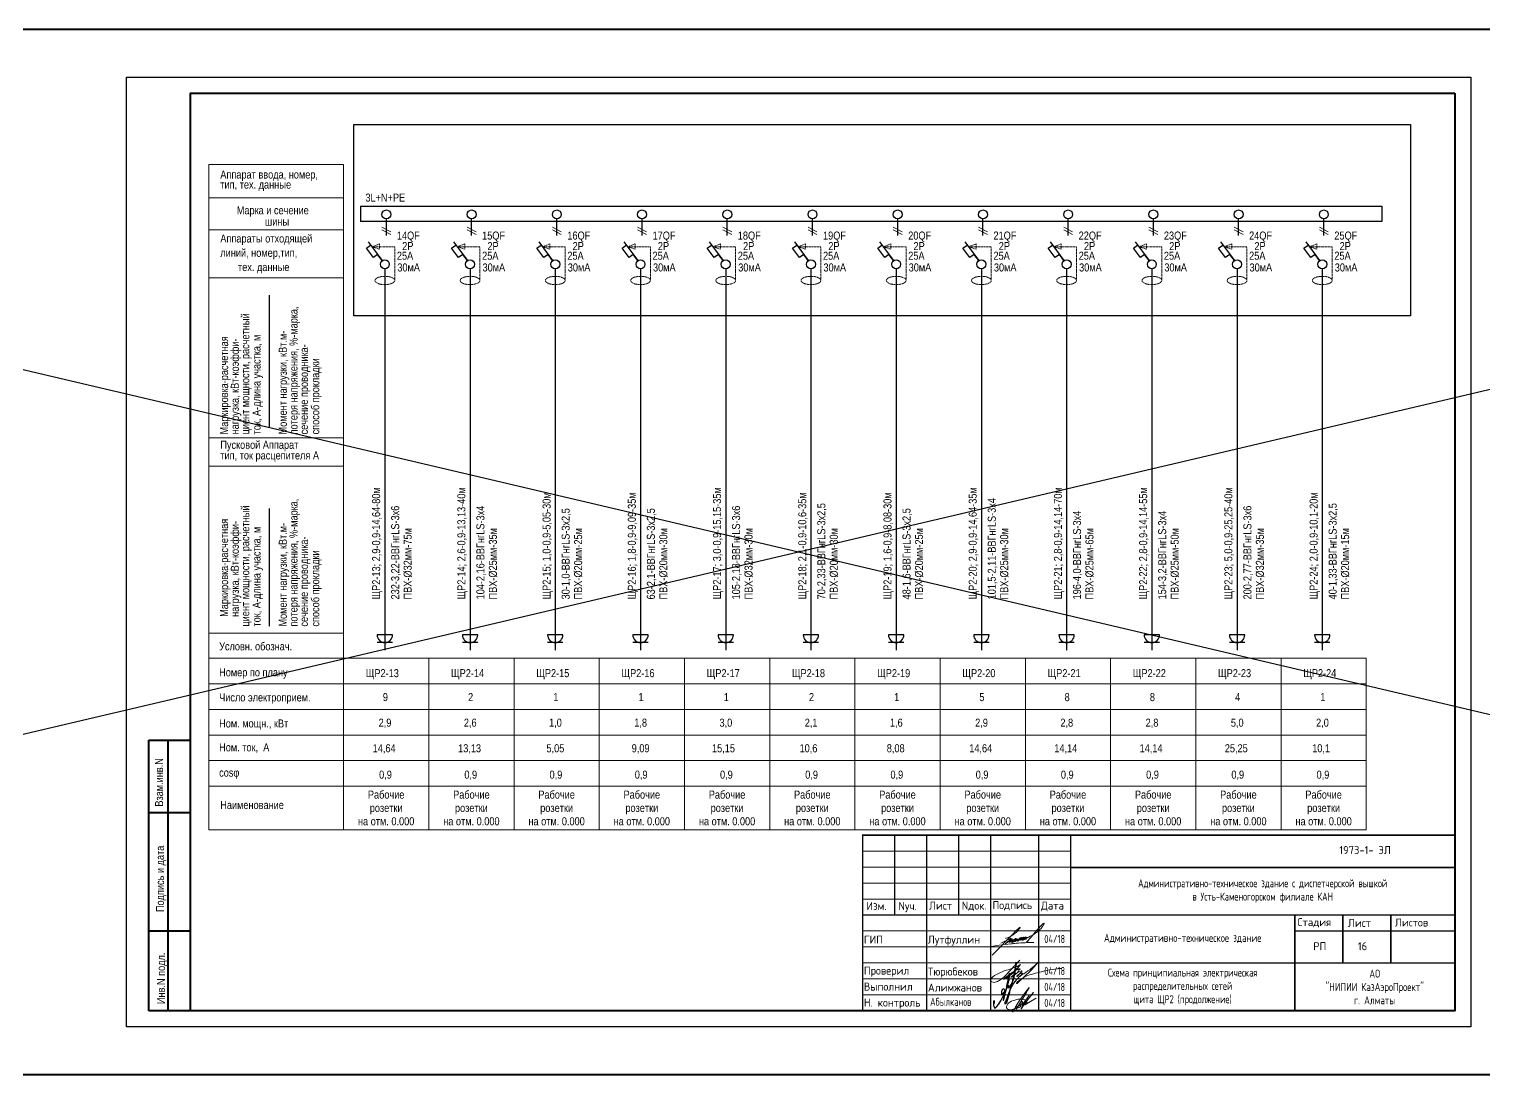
# Model space of a CAD drawing. Header units: metres. Extents: x -187 to 138813, y -64870 to 49448.
# Drawn here: x 45268 to 90723, y 12298 to 44998 of the extents above; entities that cross this region are included whole.
import ezdxf
from ezdxf.enums import TextEntityAlignment as Align

# ---------------------------------------------------------------- set-up
doc = ezdxf.new("R2010")
doc.units = ezdxf.units.M
doc.linetypes.add('CENTER2', pattern=[2.3, 2, -0.1, 0.1, -0.1])
doc.linetypes.add('DASHED2', pattern=[9.525, 6.35, -3.175])
for name, color, linetype, lineweight in [('1_Рамка_АР', 7, 'Continuous', 13), ('G-ANNO-TTLB', 7, 'Continuous', 9), ('Рамка', 7, 'Continuous', 40), ('ЭЛ', 250, 'Continuous', 50), ('ЭЛ-сила', 5, 'Continuous', 50), ('ЭЛ.ос', 7, 'Continuous', 30), ('ЭЛ.сети', 5, 'Continuous', 100)]:
    doc.layers.add(name, color=color, linetype=linetype, lineweight=lineweight)
doc.layers.add('Text standart (rus)', color=7, linetype='Continuous')
doc.styles.add('GOST Common_7', font='', dxfattribs={"width": 0.8, "height": 2.5})
doc.styles.add('ISOCPEUR', font='isocpeur.ttf', dxfattribs={"width": 0.8, "height": 2.5})
doc.styles.get("Standard").update_dxf_attribs({"font": 'ARIALN.TTF'})
doc.styles.get('GOST Common_7').set_extended_font_data('GOST Common')

# ---------------------------------------------------------------- blocks, each defined once
blk = doc.blocks.new('A$C7BC16580')
at = {"color": 5, "lineweight": 0}
for points in [[(0, 0), (5.6, 5.75, -0.02166), (7.12, 7.19, -0.19716), (7.25, 7.24, -0.469539), (7.27, 7.11, -0.091839), (5.13, 5.11, -0.05798), (3.56, 4.36, -0.624403), (3.52, 4.39, -0.153174), (3.59, 4.48, -0.064986)], [(2.27, 3.11), (4.75, 4.37, -0.154866), (4.89, 4.39, -0.292827), (4.87, 4.29), (3.51, 2.94, -0.411587), (3.45, 2.94, -0.580346), (3.47, 3.01, -0.002677), (5.09, 4.18, -0.019361), (5.26, 4.29, -0.345388), (5.26, 4.21, -0.013245), (4.4, 3.3, 0.037418), (6.13, 4.35, 0.92971), (6.09, 4.36, -0.016709), (5.13, 3.27, 0.954384), (5.15, 3.25, 0.030217), (6.48, 4.3, -0.484269), (6.5, 4.23, -0.0371), (5.84, 3.47, 0.061745), (7.39, 4.58, 0.903836), (7.35, 4.63, 0.007464), (6.6, 3.7, 0.991792), (6.66, 3.68, 0.025261), (7.84, 4.63, 0.449152), (7.84, 4.67, 0.022262), (7.2, 3.9, 0.089693), (7.28, 3.92, 0.077771), (8.3, 4.67, 1.029358), (8.27, 4.69, 0.045434), (7.66, 3.92, 0.081016), (7.81, 3.94, 0.081016)], [(8.91, 4.18), (7.73, 4.12, -0.155702), (8.15, 4.43, -0.067082), (9.12, 4.57, -0.804067), (9.18, 4.4, -0.465495)]]:
    blk.add_lwpolyline(points, format="xyb", dxfattribs=at)
for centre, radius, start, end in [((28.29, -7.88), 22.02, 133.2628, 143.8822), ((7.68, 11.25), 6.61, 300.3031, 331.5166), ((13.67, 7.72), 0.63, 112.5581, 137.3842), ((13.46, 8.26), 0.0594, 15.6123, 121.977), ((13.3, 8.22), 0.216, 326.7487, 13.7387), ((6.23, 6.85), 3.32, 298.6379, 319.7145), ((-5.12, 31.82), 30.83, 295.2738, 301.5454), ((11.27, 1.89), 3.82, 131.8116, 147.4551), ((8.74, 4.72), 0.0226, 322.9154, 145.6207), ((-4.34, 17.08), 19.08, 314.1735, 321.0714), ((14.15, -93.03), 96.39, 95.5253, 99.1597), ((10.47, -38.41), 41.7, 95.7618, 97.7216), ((9.67, -27.12), 30.39, 87.7834, 96.3959), ((12.5, 35.44), 32.23, 263.6981, 267.0619)]:
    blk.add_arc(centre, radius, start, end, dxfattribs=at)
blk = doc.blocks.new('A$C1F835CD7')
at = {"color": 5, "lineweight": 20}
blk.add_lwpolyline([(0, 0), (-7.52, -8.07, -0.067402), (-10.53, -10.53, -0.074297), (-12.82, -11.51, -0.224721), (-14.97, -11.1, -0.534013), (-14.9, -9.54, -0.102678), (-11.12, -7.01, -0.032171), (-7.1, -5.22, 0.079), (0.39, -2.29, -0.047889), (-6.05, -8.73, -0.106221), (-8.02, -9.92, -0.25377), (-8.41, -9.76, -0.003646), (-7.08, -8.71, -0.066745), (-0.45, -4.62, -0.13618), (0.16, -4.46, -0.123156), (-4.29, -8.91, -0.149109), (-4.63, -8.94, -0.113062), (0.73, -5.7, -0.915781), (1.02, -6.05, 0.012056), (-1.26, -8.43, -0.564794), (-1.57, -8.37, -0.182122), (1.33, -6.88, -0.63015), (1.2, -7.12, 0.344907), (0.74, -7.62, 0.086497), (3.36, -6.27, 0.067149), (9.92, -0.63, -0.11777), (10.09, -0.55, -0.036841), (-1.24, -12.02, -0.923458), (-1.76, -11.92, -0.097525), (4.1, -8.03, -0.018156), (12.33, -5.82, -0.050903), (21.82, -4.34, -2.128868)], format="xyb", dxfattribs=at)
blk = doc.blocks.new('A$C04171E6A')
at = {"color": 5, "lineweight": 0}
for points in [[(0, 0, -0.0428435), (2563, 3824, -1.074521), (2599, 3802, 0.001081), (590, 429, -0.6383218), (726, 627, 0.1974927), (1232, 878, 0.3067655), (1217, 1121, -0.3396131), (1303, 1500, -0.119769), (1556, 1661, -0.3900384), (1552, 1411, -0.1665937), (543, 798, -0.1710583), (469, 818, -1.587545), (497, 834, 0.1769981), (601, 656, -0.6540487), (564, 466, -0.269144), (564, 574, -0.3664107)], [(2609, 2595, -0.0002221), (1737, 1479, 0.0388019), (1532, 1125, 0.8811967), (1595, 1081, 0.0359135), (1642, 1134, 0.034344), (3251, 3056, 0.7722729), (3221, 3073, 0.0234412), (1399, 548, -1.1192277), (1353, 548, -0.1571396), (1415, 706, -1.6000235)], [(2000, 1161), (2050, 1150, 0.1199822), (2212, 1334, 0.3620661), (2145, 1729, 0.1810689), (1580, 2007, 0.100436), (636, 1957, 0.0751561), (-420, 1557, 0.173142), (-957, 886, 0.2978333), (-774, 463, 0.1873849), (-88, 380, 0.0582409), (1425, 955, 0.0257587), (3593, 2118, -0.0006612), (3671, 2163, -0.0006612)]]:
    blk.add_lwpolyline(points, format="xyb", dxfattribs=at)
blk = doc.blocks.new('Казарма_1_Рамка_АР')
for p, q in [((682893, 323993), (689393, 323993)), ((682893, 323493), (701393, 323493)), ((682893, 322993), (689393, 322993)), ((682893, 322493), (689393, 322493)), ((682893, 321993), (701393, 321993)), ((682893, 321493), (689393, 321493)), ((682893, 320993), (689393, 320993)), ((682893, 320493), (701393, 320493)), ((682893, 319993), (689393, 319993)), ((682893, 319493), (689393, 319493))]:
    blk.add_line(p, q)
at = {"const_width": 50}
for points in [[(701393, 324493), (682893, 324493), (682893, 318993)], [(683893, 321993), (683893, 324493)], [(684893, 318993), (684893, 324493)], [(685893, 321993), (685893, 324493)], [(686893, 318993), (686893, 324493)], [(688393, 318993), (688393, 324493)], [(689393, 318993), (689393, 324493)], [(689393, 323479), (701393, 323479)], [(682893, 321993), (689393, 321993)], [(689393, 321993), (701393, 321993)], [(701393, 321993), (699393, 321993), (697893, 321993), (696393, 321993), (696393, 318993)], [(697893, 321993), (697893, 320493)], [(699393, 321993), (699393, 320493)], [(696393, 321493), (701393, 321493)], [(689393, 320493), (701393, 320493)]]:
    blk.add_lwpolyline(points, dxfattribs=at)
blk.add_lwpolyline([(696393, 321493), (701393, 321493)])
at = {"color": 5, "linetype": 'ByBlock', "lineweight": 25}
blk.add_lwpolyline([(687007, 319230), (687010, 319256), (687009, 319299), (687003, 319319), (686986, 319292), (686986, 319243), (686986, 319176), (686990, 319134), (686999, 319107), (687022, 319083), (687048, 319093), (687084, 319129), (687139, 319194), (687208, 319309), (687265, 319411), (687320, 319527), (687401, 319723), (687434, 319831), (687466, 319967), (687484, 320102), (687484, 320173), (687448, 320072), (687426, 319957), (687397, 319819), (687372, 319688), (687349, 319567), (687317, 319444), (687279, 319332), (687291, 319324), (687315, 319388), (687333, 319486), (687340, 319571), (687334, 319639), (687319, 319663), (687301, 319684), (687277, 319679), (687245, 319641), (687233, 319591), (687230, 319551), (687230, 319515), (687240, 319501), (687262, 319508), (687305, 319558), (687346, 319616), (687395, 319698), (687437, 319797), (687442, 319796), (687447, 319785), (687447, 319777), (687447, 319763), (687445, 319744), (687445, 319730), (687453, 319715), (687461, 319714), (687475, 319726), (687496, 319744), (687546, 319835), (687606, 319976), (687624, 320040), (687641, 320103), (687658, 320205), (687674, 320316), (687677, 320390), (687684, 320508), (687693, 320515), (687691, 320481), (687675, 320390), (687631, 320216), (687600, 320054), (687560, 319889), (687522, 319756), (687493, 319641), (687469, 319531), (687440, 319425), (687406, 319316), (687384, 319247), (687373, 319224), (687363, 319214), (687351, 319205), (687346, 319213), (687342, 319229), (687346, 319254), (687373, 319305), (687417, 319425), (687457, 319540), (687515, 319681), (687595, 319834), (687649, 319901), (687724, 319985), (687804, 320083), (687886, 320154)], dxfattribs=at)
at = {"color": 150, "lineweight": 30, "xscale": 120, "yscale": 120, "zscale": 120}
blk.add_blockref('A$C7BC16580', (686940, 320738), dxfattribs=at)
at = {"color": 1, "lineweight": 30, "xscale": 60.00000000000001, "yscale": 60.00000000000001, "zscale": 60.00000000000001}
blk.add_blockref('A$C1F835CD7', (687803, 320582), dxfattribs=at)
at = {"color": 5, "linetype": 'ByBlock', "lineweight": 25, "xscale": 0.2, "yscale": 0.2, "zscale": 0.2}
blk.add_blockref('A$C04171E6A', (687578, 318958), dxfattribs=at)
at = {"layer": 'G-ANNO-TTLB', "style": 'GOST Common_7'}
for s, p in [('1973-1- ЭЛ', (698590, 324024)), ('РП', (697175, 321017))]:
    blk.add_text(s, height=250, dxfattribs=at).set_placement(p, align=Align.MIDDLE_CENTER)
for s, p in [('Изм.', (683009, 322149)), ('Nуч.', (684010, 322149)), ('Лист', (684967, 322162)), ('Nдок.', (685988, 322162)), ('Подпись', (686949, 322176)), ('Дата', (688464, 322162)), ('Стадия', (696477, 321645)), ('Лист', (698056, 321619)), ('Листов', (699525, 321633)), ('ГИП ', (682932, 321100)), ('Лутфуллин', (684932, 321100)), ('Проверил ', (682931, 320129)), ('Тюрюбеков', (684932, 320100)), ('Выполнил', (682931, 319629)), ('Алимжанов', (684932, 319600)), ('Н. контроль', (682931, 319129))]:
    blk.add_text(s, height=250, dxfattribs=at).set_placement(p)
at = {"layer": 'G-ANNO-TTLB', "char_height": 250, "attachment_point": 5}
for s, insert, width, style in [('Административно-техническое здание с диспетчерской вышкой\\Pв Усть-Каменогорском филиале КАН', (695393, 322743), 12000, 'GOST Common_7'), ('{\\fISOCPEUR|b0|i0|c204|p34;Административно-техническое здание}', (692893, 321243), 7000, 'GOST Common_7'), ('04/18', (688893, 321243), 1000, 'GOST Common_7'), ('04/18', (688893, 320243), 1000, 'GOST Common_7'), ('АО\\P"НИПИИ КазАэроПроект"\\Pг. Алматы  ', (698893, 319743), 5000, 'ISOCPEUR'), ('04/18', (688893, 319743), 1000, 'GOST Common_7'), ('04/18', (688893, 319243), 1000, 'GOST Common_7')]:
    blk.add_mtext(s, dxfattribs=dict(at, insert=insert, width=width, style=style))
at = {"layer": 'G-ANNO-TTLB'}
note = blk.add_mtext_dynamic_manual_height_columns('\\pi1;{\\C0;Абылканов\\P}', width=16.9, gutter_width=6.25, heights=[8.34, 0], dxfattribs=dict(at, insert=(684976, 319403), char_height=250, attachment_point=1, style='GOST Common_7'))
for column, words in zip(note.columns.linked_columns, ['\\pi21.545;{\\C0; }']):
    column.text = words
blk = doc.blocks.new('stug')
at = {"layer": 'Рамка'}
for p, q in [((18549, -29192), (18549, -20727)), ((18549, -20727), (19849, -20727)), ((19149, -29192), (19149, -20727)), ((18549, -22992), (19849, -22992)), ((18549, -26692), (19849, -26692)), ((19849, -29192), (18549, -29192))]:
    blk.add_line(p, q, dxfattribs=at)
at = {"layer": 'Рамка', "lineweight": 25}
blk.add_line((19849, -23692), (19849, -29192), dxfattribs=at)
at = {"layer": 'Text standart (rus)', "color": 7, "lineweight": 25}
for s, p in [('Взам.инв.N', (18990, -22803)), ('Подпись и дата', (19020, -26101)), ('Инв.N подл.', (19050, -28977))]:
    blk.add_text(s, height=250, rotation=90, dxfattribs=at).set_placement(p)

msp = doc.modelspace()

# ---------------------------------------------------------------- linework, layer by layer
at = {"color": 7, "linetype": 'ByBlock', "lineweight": 20, "ltscale": 0.2}
msp.add_line((50312.6486, 14298.1913), (60771.8608, 14298.1913), dxfattribs=at)
at = {"color": 1, "lineweight": 40}
msp.add_lwpolyline([(-187.3514, 44998.1913), (138812.6486, 44998.1913), (138812.6486, 12298.1913), (-187.3514, 12298.1913)], close=True, dxfattribs=at)
at = {"layer": 'Text standart (rus)'}
msp.add_lwpolyline([(90312.6486, 43498.1913), (90312.6486, 13798.1913), (48312.6486, 13798.1913), (48312.6486, 43498.1913)], close=True, dxfattribs=at)
at = {"layer": 'Text standart (rus)', "linetype": 'CENTER2', "ltscale": 30}
msp.add_lwpolyline([(55415.6105, 42018.4693), (88425.9535, 42018.4693), (88425.9535, 36035.7084), (55415.6105, 36035.7084)], close=True, dxfattribs=at)
at = {"layer": 'Рамка'}
msp.add_lwpolyline([(89812.6486, 42998.1913), (89812.6486, 14298.1913), (50312.6486, 14298.1913), (50312.6486, 42998.1913)], close=True, dxfattribs=at)
at = {"layer": 'ЭЛ', "color": 0, "lineweight": 15}
for p, q in [((50312.6486, 14298.1913), (53946.6363, 14298.1913)), ((57312.5462, 14298.1913), (60946.5339, 14298.1913))]:
    msp.add_line(p, q, dxfattribs=at)
at = {"layer": 'ЭЛ-сила', "color": 0, "lineweight": 30}
for p, q in [((56623.2857, 26054.5849), (56143.2857, 26054.5849)), ((56383.2857, 26116.895), (56383.2857, 25574.5849)), ((59286.0669, 26054.5849), (58806.0669, 26054.5849)), ((59046.0669, 26116.895), (59046.0669, 25574.5849)), ((61948.848, 26054.5849), (61468.848, 26054.5849)), ((61708.848, 26116.895), (61708.848, 25574.5849)), ((64611.6292, 26054.5849), (64131.6292, 26054.5849)), ((64371.6292, 26116.895), (64371.6292, 25574.5849)), ((67274.4103, 26054.5849), (66794.4103, 26054.5849)), ((67034.4103, 26116.895), (67034.4103, 25574.5849)), ((69937.1915, 26054.5849), (69457.1915, 26054.5849)), ((69697.1915, 26116.895), (69697.1915, 25574.5849)), ((72599.9727, 26054.5849), (72119.9727, 26054.5849)), ((72359.9727, 26116.895), (72359.9727, 25574.5849)), ((75262.7538, 26054.5849), (74782.7538, 26054.5849)), ((75022.7538, 26116.895), (75022.7538, 25574.5849)), ((77925.535, 26054.5849), (77445.535, 26054.5849)), ((77685.535, 26116.895), (77685.535, 25574.5849)), ((80588.3161, 26054.5849), (80108.3161, 26054.5849)), ((80348.3161, 26116.895), (80348.3161, 25574.5849)), ((83251.0973, 26054.5849), (82771.0973, 26054.5849)), ((83011.0973, 26116.895), (83011.0973, 25574.5849)), ((85913.8784, 26054.5849), (85433.8784, 26054.5849)), ((85673.8784, 26116.895), (85673.8784, 25574.5849)), ((56623.2857, 25814.5849), (56143.2857, 25814.5849)), ((59286.0669, 25814.5849), (58806.0669, 25814.5849)), ((61948.848, 25814.5849), (61468.848, 25814.5849)), ((64611.6292, 25814.5849), (64131.6292, 25814.5849)), ((67274.4103, 25814.5849), (66794.4103, 25814.5849)), ((69937.1915, 25814.5849), (69457.1915, 25814.5849)), ((72599.9727, 25814.5849), (72119.9727, 25814.5849)), ((75262.7538, 25814.5849), (74782.7538, 25814.5849)), ((77925.535, 25814.5849), (77445.535, 25814.5849)), ((80588.3161, 25814.5849), (80108.3161, 25814.5849)), ((83251.0973, 25814.5849), (82771.0973, 25814.5849)), ((85913.8784, 25814.5849), (85433.8784, 25814.5849))]:
    msp.add_line(p, q, dxfattribs=at)
for centre in [(56383.2857, 26054.5849), (59046.0669, 26054.5849), (61708.848, 26054.5849), (64371.6292, 26054.5849), (67034.4103, 26054.5849), (69697.1915, 26054.5849), (72359.9727, 26054.5849), (75022.7538, 26054.5849), (77685.535, 26054.5849), (80348.3161, 26054.5849), (83011.0973, 26054.5849), (85673.8784, 26054.5849)]:
    msp.add_arc(centre, 240, 180, 0, dxfattribs=at)
at = {"layer": 'ЭЛ.ос', "color": 7, "lineweight": 15}
for p, q in [((50884.2644, 40765.9942), (50884.2644, 19961.5003)), ((50884.2644, 40765.9942), (55093.3239, 40765.9942)), ((55093.3239, 40765.9942), (55093.3239, 19961.5003)), ((50884.2644, 39724.9181), (55093.3239, 39724.9181)), ((55093.3239, 38720.4306), (50884.2644, 38720.4306)), ((50884.2644, 37215.842), (55093.3239, 37215.842)), ((50884.2644, 32218.4006), (55093.3239, 32218.4006)), ((55093.3239, 31329.8066), (50884.2644, 31329.8066)), ((50884.2644, 26109.1876), (55093.3239, 26109.1876)), ((87046.6978, 25326.3861), (50884.2644, 25326.3861)), ((57756.1051, 25326.3861), (57756.1051, 19961.5003)), ((60418.8863, 25326.3861), (60418.8863, 19961.5003)), ((63081.6674, 25326.3861), (63081.6674, 19961.5003)), ((65744.4486, 25326.3861), (65744.4486, 19961.5003)), ((68407.2297, 25326.3861), (68407.2297, 19961.5003)), ((71070.0109, 25326.3861), (71070.0109, 19961.5003)), ((73732.792, 25326.3861), (73732.792, 19961.5003)), ((76395.5732, 25326.3861), (76395.5732, 19961.5003)), ((79058.3543, 25326.3861), (79058.3543, 19961.5003)), ((81721.1355, 25326.3861), (81721.1355, 19961.5003)), ((84383.9167, 25326.3861), (84383.9167, 19961.5003)), ((87046.6978, 25326.3861), (87046.6978, 19961.5003)), ((87046.6978, 24526.3861), (50884.2644, 24526.3861)), ((87046.6978, 23726.3861), (50884.2644, 23726.3861)), ((87046.6978, 22926.3861), (50884.2644, 22926.3861)), ((87046.6978, 22126.3861), (50884.2644, 22126.3861)), ((87046.6978, 21326.3861), (50884.2644, 21326.3861)), ((87046.6978, 19961.5003), (50884.2644, 19961.5003))]:
    msp.add_line(p, q, dxfattribs=at)
at = {"layer": 'ЭЛ.ос', "color": 7, "lineweight": 15, "ltscale": 0.5}
for p, q in [((56291.1931, 38809.5774), (56571.8265, 38663.728)), ((56291.1931, 38723.2129), (56571.8265, 38577.3635)), ((58953.9743, 38809.5774), (59234.6076, 38663.728)), ((58953.9743, 38723.2129), (59234.6076, 38577.3635)), ((61616.7554, 38809.5774), (61897.3888, 38663.728)), ((61616.7554, 38723.2129), (61897.3888, 38577.3635)), ((64279.5366, 38809.5774), (64560.1699, 38663.728)), ((64279.5366, 38723.2129), (64560.1699, 38577.3635)), ((66942.3177, 38809.5774), (67222.9511, 38663.728)), ((66942.3177, 38723.2129), (67222.9511, 38577.3635)), ((69605.0989, 38809.5774), (69885.7323, 38663.728)), ((69605.0989, 38723.2129), (69885.7323, 38577.3635)), ((72267.8801, 38809.5774), (72548.5134, 38663.728)), ((72267.8801, 38723.2129), (72548.5134, 38577.3635)), ((74930.6612, 38809.5774), (75211.2946, 38663.728)), ((74930.6612, 38723.2129), (75211.2946, 38577.3635)), ((77593.4424, 38809.5774), (77874.0757, 38663.728)), ((77593.4424, 38723.2129), (77874.0757, 38577.3635)), ((80256.2235, 38809.5774), (80536.8569, 38663.728)), ((80256.2235, 38723.2129), (80536.8569, 38577.3635)), ((82919.0047, 38809.5774), (83199.638, 38663.728)), ((82919.0047, 38723.2129), (83199.638, 38577.3635)), ((85581.7858, 38809.5774), (85862.4192, 38663.728)), ((85581.7858, 38723.2129), (85862.4192, 38577.3635)), ((56157.1617, 37949.9599), (56025.0926, 37852.5189)), ((58819.9428, 37949.9599), (58687.8737, 37852.5189)), ((61482.724, 37949.9599), (61350.6549, 37852.5189)), ((64145.5052, 37949.9599), (64013.436, 37852.5189)), ((66808.2863, 37949.9599), (66676.2172, 37852.5189)), ((69471.0675, 37949.9599), (69338.9984, 37852.5189)), ((72133.8486, 37949.9599), (72001.7795, 37852.5189)), ((74796.6298, 37949.9599), (74664.5607, 37852.5189)), ((77459.4109, 37949.9599), (77327.3418, 37852.5189)), ((80122.1921, 37949.9599), (79990.123, 37852.5189)), ((82784.9732, 37949.9599), (82652.9041, 37852.5189)), ((85447.7544, 37949.9599), (85315.6853, 37852.5189))]:
    msp.add_line(p, q, dxfattribs=at)
at = {"layer": 'ЭЛ.ос', "color": 7}
for p, q in [((52768.9778, 36677.8883), (52768.9778, 32534.1634)), ((52768.9778, 30009.009), (52768.9778, 26328.0102))]:
    msp.add_line(p, q, dxfattribs=at)
at = {"layer": 'ЭЛ.ос', "color": 7, "ltscale": 0.5}
for points in [[(55618.7508, 39458.5109), (55618.7508, 38978.9759)], [(55618.7508, 39458.5109), (87533.0792, 39458.5109), (87533.0792, 38978.9759), (55618.7508, 38978.9759)]]:
    msp.add_lwpolyline(points, dxfattribs=at)
at = {"layer": 'ЭЛ.ос', "color": 7, "ltscale": 10}
for points in [[(56431.5098, 38543.6571), (56431.5098, 39061.6031)], [(59094.291, 38543.6571), (59094.291, 39061.6031)], [(61757.0721, 38543.6571), (61757.0721, 39061.6031)], [(64419.8533, 38543.6571), (64419.8533, 39061.6031)], [(67082.6344, 38543.6571), (67082.6344, 39061.6031)], [(69745.4156, 38543.6571), (69745.4156, 39061.6031)], [(72408.1967, 38543.6571), (72408.1967, 39061.6031)], [(75070.9779, 38543.6571), (75070.9779, 39061.6031)], [(77733.759, 38543.6571), (77733.759, 39061.6031)], [(80396.5402, 38543.6571), (80396.5402, 39061.6031)], [(83059.3214, 38543.6571), (83059.3214, 39061.6031)], [(85722.1025, 38543.6571), (85722.1025, 39061.6031)], [(56299.8926, 37757.3012), (56157.5416, 37950.2402), (56025.0926, 37852.5189), (55806.6854, 38147.3256), (55938.5621, 38245.0263)], [(55864.7526, 38344.6545), (56299.8926, 37757.3012)], [(58962.6738, 37757.3012), (58820.3228, 37950.2402), (58687.8737, 37852.5189), (58469.4666, 38147.3256), (58601.3432, 38245.0263)], [(58527.5337, 38344.6545), (58962.6738, 37757.3012)], [(61625.455, 37757.3012), (61483.104, 37950.2402), (61350.6549, 37852.5189), (61132.2477, 38147.3256), (61264.1244, 38245.0263)], [(61190.3149, 38344.6545), (61625.455, 37757.3012)], [(64288.2361, 37757.3012), (64145.8851, 37950.2402), (64013.436, 37852.5189), (63795.0289, 38147.3256), (63926.9056, 38245.0263)], [(63853.0961, 38344.6545), (64288.2361, 37757.3012)], [(66951.0173, 37757.3012), (66808.6663, 37950.2402), (66676.2172, 37852.5189), (66457.81, 38147.3256), (66589.6867, 38245.0263)], [(66515.8772, 38344.6545), (66951.0173, 37757.3012)], [(69613.7984, 37757.3012), (69471.4474, 37950.2402), (69338.9984, 37852.5189), (69120.5912, 38147.3256), (69252.4679, 38245.0263)], [(69178.6584, 38344.6545), (69613.7984, 37757.3012)], [(72276.5796, 37757.3012), (72134.2286, 37950.2402), (72001.7795, 37852.5189), (71783.3723, 38147.3256), (71915.249, 38245.0263)], [(71841.4395, 38344.6545), (72276.5796, 37757.3012)], [(74939.3607, 37757.3012), (74797.0097, 37950.2402), (74664.5607, 37852.5189), (74446.1535, 38147.3256), (74578.0302, 38245.0263)], [(74504.2207, 38344.6545), (74939.3607, 37757.3012)], [(77602.1419, 37757.3012), (77459.7909, 37950.2402), (77327.3418, 37852.5189), (77108.9346, 38147.3256), (77240.8113, 38245.0263)], [(77167.0018, 38344.6545), (77602.1419, 37757.3012)], [(80264.923, 37757.3012), (80122.572, 37950.2402), (79990.123, 37852.5189), (79771.7158, 38147.3256), (79903.5925, 38245.0263)], [(79829.783, 38344.6545), (80264.923, 37757.3012)], [(82927.7042, 37757.3012), (82785.3532, 37950.2402), (82652.9041, 37852.5189), (82434.4969, 38147.3256), (82566.3736, 38245.0263)], [(82492.5641, 38344.6545), (82927.7042, 37757.3012)], [(85590.4854, 37757.3012), (85448.1344, 37950.2402), (85315.6853, 37852.5189), (85097.2781, 38147.3256), (85229.1548, 38245.0263)], [(85155.3453, 38344.6545), (85590.4854, 37757.3012)], [(56383.2857, 37504.6473), (56383.2857, 26114.0278)], [(59046.0669, 37504.6473), (59046.0669, 26114.0278)], [(61708.848, 37504.6473), (61708.848, 26114.0278)], [(64371.6292, 37504.6473), (64371.6292, 26114.0278)], [(67034.4103, 37504.6473), (67034.4103, 26114.0278)], [(69697.1915, 37504.6473), (69697.1915, 26114.0278)], [(72359.9727, 37504.6473), (72359.9727, 26114.0278)], [(75022.7538, 37504.6473), (75022.7538, 26114.0278)], [(77685.535, 37504.6473), (77685.535, 26114.0278)], [(80348.3161, 37504.6473), (80348.3161, 26114.0278)], [(83011.0973, 37504.6473), (83011.0973, 26114.0278)], [(85673.8784, 37504.6473), (85673.8784, 26114.0278)]]:
    msp.add_lwpolyline(points, dxfattribs=at)
at = {"layer": 'ЭЛ.ос', "linetype": 'DASHED2', "lineweight": 13, "ltscale": 5}
for points in [[(56691.2556, 37137.6274), (56691.2556, 38189.1268), (55979.9751, 38189.1268), (56216.74, 38283.7763), (56216.74, 38117.4585), (55979.9751, 38189.1268)], [(59354.0367, 37137.6274), (59354.0367, 38189.1268), (58642.7563, 38189.1268), (58879.5211, 38283.7763), (58879.5211, 38117.4585), (58642.7563, 38189.1268)], [(62016.8179, 37137.6274), (62016.8179, 38189.1268), (61305.5374, 38189.1268), (61542.3023, 38283.7763), (61542.3023, 38117.4585), (61305.5374, 38189.1268)], [(64679.599, 37137.6274), (64679.599, 38189.1268), (63968.3186, 38189.1268), (64205.0834, 38283.7763), (64205.0834, 38117.4585), (63968.3186, 38189.1268)], [(67342.3802, 37137.6274), (67342.3802, 38189.1268), (66631.0997, 38189.1268), (66867.8646, 38283.7763), (66867.8646, 38117.4585), (66631.0997, 38189.1268)], [(70005.1613, 37137.6274), (70005.1613, 38189.1268), (69293.8809, 38189.1268), (69530.6458, 38283.7763), (69530.6458, 38117.4585), (69293.8809, 38189.1268)], [(72667.9425, 37137.6274), (72667.9425, 38189.1268), (71956.662, 38189.1268), (72193.4269, 38283.7763), (72193.4269, 38117.4585), (71956.662, 38189.1268)], [(75330.7236, 37137.6274), (75330.7236, 38189.1268), (74619.4432, 38189.1268), (74856.2081, 38283.7763), (74856.2081, 38117.4585), (74619.4432, 38189.1268)], [(77993.5048, 37137.6274), (77993.5048, 38189.1268), (77282.2243, 38189.1268), (77518.9892, 38283.7763), (77518.9892, 38117.4585), (77282.2243, 38189.1268)], [(80656.286, 37137.6274), (80656.286, 38189.1268), (79945.0055, 38189.1268), (80181.7704, 38283.7763), (80181.7704, 38117.4585), (79945.0055, 38189.1268)], [(83319.0671, 37137.6274), (83319.0671, 38189.1268), (82607.7867, 38189.1268), (82844.5515, 38283.7763), (82844.5515, 38117.4585), (82607.7867, 38189.1268)], [(85981.8483, 37137.6274), (85981.8483, 38189.1268), (85270.5678, 38189.1268), (85507.3327, 38283.7763), (85507.3327, 38117.4585), (85270.5678, 38189.1268)]]:
    msp.add_lwpolyline(points, dxfattribs=at)
at = {"layer": 'ЭЛ.ос', "color": 7, "ltscale": 0.5}
for centre in [(56431.5098, 39201.6927), (59094.291, 39201.6927), (61757.0721, 39201.6927), (64419.8533, 39201.6927), (67082.6344, 39201.6927), (69745.4156, 39201.6927), (72408.1967, 39201.6927), (75070.9779, 39201.6927), (77733.759, 39201.6927), (80396.5402, 39201.6927), (83059.3214, 39201.6927), (85722.1025, 39201.6927), (56383.2857, 37644.737), (59046.0669, 37644.737), (61708.848, 37644.737), (64371.6292, 37644.737), (67034.4103, 37644.737), (69697.1915, 37644.737), (72359.9727, 37644.737), (75022.7538, 37644.737), (77685.535, 37644.737), (80348.3161, 37644.737), (83011.0973, 37644.737), (85673.8784, 37644.737)]:
    msp.add_circle(centre, 140.0896, dxfattribs=at)
at = {"layer": 'ЭЛ.ос', "linetype": 'DASHED2', "lineweight": 13, "ltscale": 5, "extrusion": (0, 0, -1)}
for centre in [(56383.2857, 37137.6274), (59046.0669, 37137.6274), (61708.848, 37137.6274), (64371.6292, 37137.6274), (67034.4103, 37137.6274), (69697.1915, 37137.6274), (72359.9727, 37137.6274), (75022.7538, 37137.6274), (77685.535, 37137.6274), (80348.3161, 37137.6274), (83011.0973, 37137.6274), (85673.8784, 37137.6274)]:
    msp.add_ellipse(centre, major_axis=(307.9698, 0), ratio=0.4195688025, dxfattribs=at)
at = {"layer": 'ЭЛ.сети', "lineweight": 30}
for p, q in [((-187.3514, 44998.1913), (138812.6486, 12298.1913)), ((138812.6486, 44998.1913), (-187.3514, 12298.1913))]:
    msp.add_line(p, q, dxfattribs=at)

# ---------------------------------------------------------------- block references
at = {"layer": '1_Рамка_АР'}
msp.add_blockref('Казарма_1_Рамка_АР', (-611580.4853, -304694.6026), dxfattribs=at)
at = {"layer": 'Text standart (rus)'}
msp.add_blockref('stug', (30463.8702, 43490.5318), dxfattribs=at)

# ---------------------------------------------------------------- texts
at = {"layer": 'G-ANNO-TTLB', "style": 'GOST Common_7'}
msp.add_text('16', height=250, dxfattribs=at).set_placement((86784.0701, 16197.3436))
at = {"layer": 'G-ANNO-TTLB', "insert": (81312.6486, 15048.1913), "char_height": 250, "width": 7000, "attachment_point": 5, "style": 'GOST Common_7'}
msp.add_mtext('Схема принципиальная электрическая распределительных сетей \\Pщита ЩР2 (продолжение)', dxfattribs=at)
at = {"layer": 'Text standart (rus)', "lineweight": 15}
for s, p in [('Аппарат ввода, номер,', (51242.6832, 40324.9655)), ('тип, тех. данные', (51242.6832, 40010.8521)), ('Марка и сечение', (51757.7832, 39207.6752)), ('Аппараты отходящей', (51242.6832, 38325.3012)), ('линий, номер,тип, ', (51242.6832, 37877.3584)), ('тех. данные', (51795.2396, 37431.9746)), ('Пусковой Аппарат', (51242.6832, 31874.2272)), ('тип, ток расцепителя А', (51242.6832, 31542.9719))]:
    msp.add_text(s, height=250, dxfattribs=at).set_placement(p)
at = {"layer": 'Text standart (rus)'}
for s, p in [('3L+N+PE', (55776.0751, 39604.7854)), ('шины', (52635.553, 38854.1598)), ('14QF', (56760.0806, 38416.9849)), ('15QF', (59422.8618, 38416.9849)), ('16QF', (62085.6429, 38416.9849)), ('17QF', (64748.4241, 38416.9849)), ('18QF', (67411.2052, 38416.9849)), ('19QF', (70073.9864, 38416.9849)), ('20QF', (72736.7675, 38416.9849)), ('21QF', (75399.5487, 38416.9849)), ('22QF', (78062.3299, 38416.9849)), ('23QF', (80725.111, 38416.9849)), ('24QF', (83387.8922, 38416.9849)), ('25QF', (86050.6733, 38416.9849)), ('2Р', (56925.2132, 38088.3975)), ('2Р', (59587.9944, 38088.3975)), ('2Р', (62250.7756, 38088.3975)), ('2Р', (64913.5567, 38088.3975)), ('2Р', (67576.3379, 38088.3975)), ('2Р', (70239.119, 38088.3975)), ('2Р', (72901.9002, 38088.3975)), ('2Р', (75564.6813, 38088.3975)), ('2Р', (78227.4625, 38088.3975)), ('2Р', (80890.2436, 38088.3975)), ('2Р', (83553.0248, 38088.3975)), ('2Р', (86215.806, 38088.3975)), ('25A', (56759.9426, 37786.817)), ('25A', (59422.7237, 37786.817)), ('25A', (62085.5049, 37786.817)), ('25A', (64748.286, 37786.817)), ('25A', (67411.0672, 37786.817)), ('25A', (70073.8483, 37786.817)), ('25A', (72736.6295, 37786.817)), ('25A', (75399.4107, 37786.817)), ('25A', (78062.1918, 37786.817)), ('25A', (80724.973, 37786.817)), ('25A', (83387.7541, 37786.817)), ('25A', (86050.5353, 37786.817)), ('30мA', (56773.6093, 37420.5885)), ('30мA', (59436.3905, 37420.5885)), ('30мA', (62099.1716, 37420.5885)), ('30мA', (64761.9528, 37420.5885)), ('30мA', (67424.7339, 37420.5885)), ('30мA', (70087.5151, 37420.5885)), ('30мA', (72750.2963, 37420.5885)), ('30мA', (75413.0774, 37420.5885)), ('30мA', (78075.8586, 37420.5885)), ('30мA', (80738.6397, 37420.5885)), ('30мA', (83401.4209, 37420.5885)), ('30мA', (86064.202, 37420.5885)), ('Условн. обознач.', (51206.1746, 25574.4821)), ('Номер по плану', (51206.1746, 24759.7775)), ('Число электроприем.', (51206.1746, 23976.5727)), ('9', (56321.1189, 23986.7878)), ('2', (58983.9001, 23986.7878)), ('1', (61646.6813, 23986.7878)), ('1', (64309.4624, 23986.7878)), ('1', (66972.2436, 23986.7878)), ('2', (69635.0247, 23986.7878)), ('1', (72297.8059, 23986.7878)), ('5', (74960.587, 23986.7878)), ('8', (77623.3682, 23986.7878)), ('8', (80286.1493, 23986.7878)), ('4', (82948.9305, 23986.7878)), ('1', (85611.7117, 23986.7878)), ('Ном. мощн., кВт', (51206.1746, 23161.9548)), ('2,9', (56189.0141, 23186.7878)), ('2,6', (58851.7952, 23186.7878)), ('1,0', (61514.5764, 23186.7878)), ('1,8', (64177.3575, 23186.7878)), ('3,0', (66840.1387, 23186.7878)), ('2,1', (69502.9199, 23186.7878)), ('1,6', (72165.701, 23186.7878)), ('2,9', (74828.4822, 23186.7878)), ('2,8', (77491.2633, 23186.7878)), ('2,8', (80154.0445, 23186.7878)), ('5,0', (82816.8256, 23186.7878)), ('2,0', (85479.6068, 23186.7878)), ('Ном. ток,  А', (51206.1746, 22415.0888)), ('14,64', (56003.504, 22386.7878)), ('13,13', (58673.2299, 22386.7878)), ('5,05', (61433.208, 22386.7878)), ('9,09', (64095.9891, 22386.7878)), ('15,15', (66606.2143, 22386.7878)), ('10,6', (69340.7861, 22386.7878)), ('8,08', (72066.3846, 22386.7878)), ('14,64', (74642.9721, 22386.7878)), ('14,14', (77302.0883, 22386.7878)), ('14,14', (79964.8695, 22386.7878)), ('25,25', (82627.6507, 22386.7878)), ('10,1', (85358.6751, 22386.7878)), ('cosφ', (51206.1746, 21623.7626)), ('0,9', (56204.5553, 21561.9548)), ('0,9', (58867.3365, 21561.9548)), ('0,9', (61530.1176, 21561.9548)), ('0,9', (64192.8988, 21561.9548)), ('0,9', (66855.68, 21561.9548)), ('0,9', (69518.4611, 21561.9548)), ('0,9', (72181.2423, 21561.9548)), ('0,9', (74844.0234, 21561.9548)), ('0,9', (77506.8046, 21561.9548)), ('0,9', (80169.5857, 21561.9548)), ('0,9', (82832.3669, 21561.9548)), ('0,9', (85495.148, 21561.9548)), ('Наименование', (51240.8136, 20612.4987))]:
    msp.add_text(s, height=250, dxfattribs=at).set_placement(p)
for s, p in [('циент мощности, расчетный', (52146.4875, 32324.8147)), ('потеря напряжения, %%%-марка,', (53654.6812, 32324.8147)), ('Момент нагрузки, кВт.м-', (53320.2709, 32324.8147)), ('Маркировка-расчетная', (51486.4038, 32324.8147)), ('нагрузка, кВт-коэффи-', (51820.8141, 32324.8147)), ('ток, А-длина участка, м', (52499.1738, 32324.8147)), ('сечение проводника-', (53980.3545, 32324.8147)), ('способ прокладки', (54333.0409, 32324.8147)), ('ЩР2-13; 2,9-0,9-14,64-80м', (56236.9939, 27165.1274)), ('ЩР2-14; 2,6-0,9-13,13-40м', (58899.775, 27165.1274)), ('ЩР2-15; 1,0-0,9-5,05-30м', (61562.5562, 27165.1274)), ('ЩР2-16; 1,8-0,9-9,09-35м', (64225.3373, 27165.1274)), ('ЩР2-17; 3,0-0,9-15,15-35м', (66888.1185, 27165.1274)), ('ЩР2-18; 2,1-0,9-10,6-35м', (69550.8997, 27165.1274)), ('ЩР2-19; 1,6-0,9-8,08-30м', (72213.6808, 27165.1274)), ('ЩР2-20; 2,9-0,9-14,64-35м', (74876.462, 27165.1274)), ('ЩР2-21; 2,8-0,9-14,14-70м', (77539.2431, 27165.1274)), ('ЩР2-22; 2,8-0,9-14,14-55м', (80202.0243, 27165.1274)), ('ЩР2-23; 5,0-0,9-25,25-40м', (82864.8054, 27165.1274)), ('ЩР2-24; 2,0-0,9-10,1-20м', (85527.5866, 27165.1274)), ('циент мощности, расчетный', (52146.4875, 26316.6502)), ('потеря напряжения, %%%-марка,', (53654.6812, 26316.6502)), ('232-3,22-ВВГнгLS-3х6', (56831.557, 27165.1274)), ('104-2,16-ВВГнгLS-3х4', (59494.3382, 27165.1274)), ('30-1,0-ВВГнгLS-3х2,5', (62157.1193, 27165.1274)), ('63-2,1-ВВГнгLS-3х2,5', (64819.9005, 27165.1274)), ('105-2,18-ВВГнгLS-3х6', (67482.6817, 27165.1274)), ('70-2,33-ВВГнгLS-3х2,5', (70145.4628, 27165.1274)), ('48-1,6-ВВГнгLS-3х2,5', (72808.244, 27165.1274)), ('101,5-2,11-ВВГнгLS-3х4', (75471.0251, 27165.1274)), ('40-1,33-ВВГнгLS-3х2,5', (86122.1497, 27165.1274)), ('Маркировка-расчетная', (51486.4038, 26619.4717)), ('нагрузка, кВт-коэффи-', (51820.8141, 26619.4717)), ('196-4,0-ВВГнгLS-3х4', (78133.8063, 27165.1274)), ('154-3,2-ВВГнгLS-3х4', (80796.5874, 27165.1274)), ('ток, А-длина участка, м', (52499.1738, 26316.6502)), ('Момент нагрузки, кВт.м-', (53320.2709, 26316.6502)), ('сечение проводника-', (53980.3545, 26316.6502)), ('ПВХ-Ø32мм-75м', (57220.7196, 27165.1274)), ('ПВХ-Ø25мм-35м', (59883.5007, 27165.1274)), ('ПВХ-Ø20мм-25м', (62546.2819, 27165.1274)), ('ПВХ-Ø20мм-30м', (65209.0631, 27165.1274)), ('ПВХ-Ø32мм-30м', (67871.8442, 27165.1274)), ('ПВХ-Ø20мм-30м', (70534.6254, 27165.1274)), ('ПВХ-Ø20мм-25м', (73197.4065, 27165.1274)), ('ПВХ-Ø25мм-30м', (75860.1877, 27165.1274)), ('ПВХ-Ø25мм-65м', (78522.9688, 27165.1274)), ('ПВХ-Ø25мм-50м', (81185.75, 27165.1274)), ('ПВХ-Ø32мм-35м', (83848.5311, 27165.1274)), ('ПВХ-Ø20мм-15м', (86511.3123, 27165.1274)), ('способ прокладки', (54333.0409, 26316.6502))]:
    msp.add_text(s, height=250, rotation=90, dxfattribs=at).set_placement(p)
at = {"layer": 'Text standart (rus)', "color": 0}
msp.add_text('200-2,77-ВВГнгLS-3х6', height=250, rotation=90, dxfattribs=at).set_placement((83459.3686, 27165.1274))
at = {"layer": 'Text standart (rus)', "linetype": 'ByBlock', "lineweight": 0, "ltscale": 100}
for s, p in [('ЩР2-13', (55789.1724, 24734.9346)), ('ЩР2-14', (58451.9536, 24734.9346)), ('ЩР2-15', (61114.7347, 24734.9346)), ('ЩР2-16', (63777.5159, 24734.9346)), ('ЩР2-17', (66440.297, 24734.9346)), ('ЩР2-18', (69103.0782, 24734.9346)), ('ЩР2-19', (71765.8593, 24734.9346)), ('ЩР2-20', (74428.6405, 24734.9346)), ('ЩР2-21', (77091.4216, 24734.9346)), ('ЩР2-22', (79754.2028, 24734.9346)), ('ЩР2-23', (82416.984, 24734.9346)), ('ЩР2-24', (85079.7651, 24734.9346))]:
    msp.add_text(s, height=250, dxfattribs=at).set_placement(p)
at = {"layer": 'Text standart (rus)', "char_height": 250, "width": 2662.781155, "attachment_point": 5}
for insert in [(56424.7145, 20643.9432), (59087.4957, 20643.9432), (61750.2768, 20643.9432), (64413.058, 20643.9432), (67075.8391, 20643.9432), (69738.6203, 20643.9432), (72401.4015, 20643.9432), (75064.1826, 20643.9432), (77726.9638, 20643.9432), (80389.7449, 20643.9432), (83052.5261, 20643.9432), (85715.3072, 20643.9432)]:
    msp.add_mtext('Рабочие\\Pрозетки\\P{\\C7;на отм. 0.000}', dxfattribs=dict(at, insert=insert))

doc.saveas('drawing.dxf')
